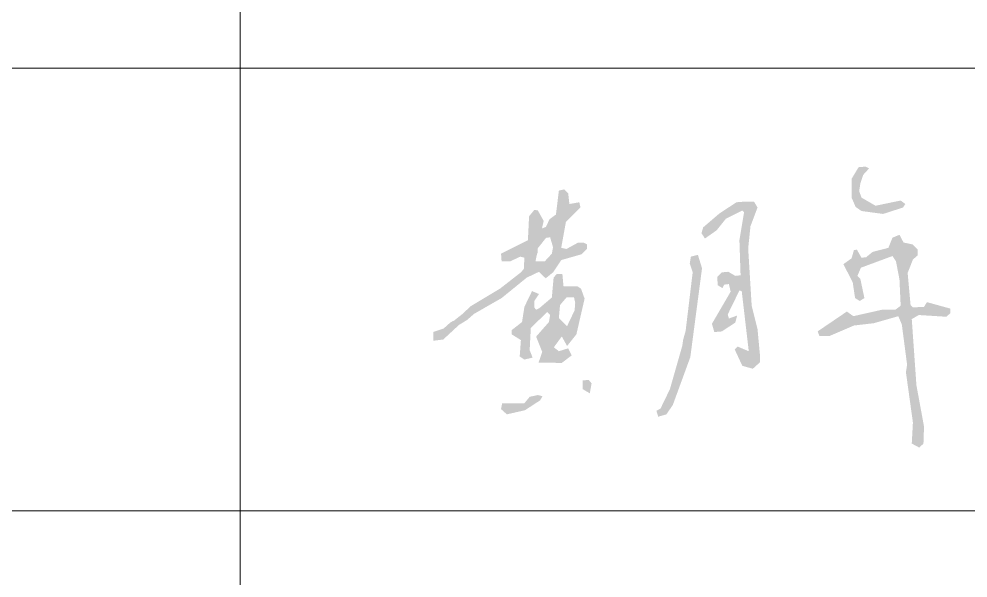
# Model space of a CAD drawing. Extents: x 3968514 to 5230306, y -516551 to -228246.
# Drawn here: x 5025621 to 5027765, y -348605 to -347342 of the extents above; entities that cross this region are included whole.
import ezdxf

# ---------------------------------------------------------------- set-up
doc = ezdxf.new("R2010")
doc.units = 0
doc.header["$LTSCALE"] = 1000
doc.header["$MEASUREMENT"] = 0
doc.layers.add('AXIS', color=3, linetype='Continuous', lineweight=15)
doc.layers.add('FRAME', color=3, linetype='Continuous', lineweight=18)

# ---------------------------------------------------------------- blocks, each defined once
blk = doc.blocks.new('A$C0B803521')
at = {"layer": 'FRAME', "lineweight": 18}
for p, q in [((-19443.1, 48352), (-19443.1, 42352)), ((-16943.1, 46352), (-23943.1, 46352)), ((-16943.1, 45352), (-23943.1, 45352))]:
    blk.add_line(p, q, dxfattribs=at)
blk = doc.blocks.new('FWEFS')
at = {"linetype": 'Continuous'}
h = blk.add_hatch(color=256, dxfattribs=at)
h.paths.add_polyline_path([(1917886.9, -2259309.2), (1917868.4, -2259313.2), (1917856.5, -2259327.7), (1917806.3, -2259327.7), (1917803.7, -2259340.9), (1917816.9, -2259352.8), (1917857.8, -2259343.5), (1917892.1, -2259321.1), (1917897.4, -2259311.9)])
h.paths.add_polyline_path([(1918001.7, -2259274.9), (1917988.5, -2259276.2), (1917988.5, -2259296), (1918004.3, -2259305.3), (1918008.3, -2259282.8)])
h.paths.add_polyline_path([(1917951.5, -2259088.8), (1917968.7, -2259088.8), (1917971.3, -2259100.7), (1917970, -2259117.8), (1917952.9, -2259153.5), (1917934.4, -2259135), (1917937, -2259105.9)], flags=16)
h.paths.add_polyline_path([(1917942.3, -2259036), (1917929.1, -2259036), (1917922.5, -2259043.9), (1917918.5, -2259088.8), (1917890.8, -2259112.5), (1917882.9, -2259116.5), (1917878.9, -2259111.2), (1917878.9, -2259096.7), (1917889.5, -2259080.9), (1917873.7, -2259074.3), (1917856.5, -2259109.9), (1917851.2, -2259144.2), (1917827.5, -2259162.7), (1917827.5, -2259171.9), (1917848.6, -2259185.1), (1917845.9, -2259222.1), (1917856.5, -2259229), (1917875, -2259224.7), (1917868.4, -2259207.6), (1917871, -2259157.4), (1917908, -2259121.8), (1917914.6, -2259128.4), (1917911.9, -2259144.2), (1917883, -2259177.2), (1917896.7, -2259211.7), (1917888.5, -2259235.9), (1917941, -2259236.6), (1917963.4, -2259219.5), (1917955.5, -2259203.6), (1917934.4, -2259210.2), (1917923, -2259201.3), (1917941, -2259176.8), (1917952.9, -2259198.3), (1917974, -2259171.9), (1917992.5, -2259091.4), (1917984.5, -2259069), (1917976.6, -2259063.7), (1917944.9, -2259063.7)])
h.paths.add_polyline_path([(1918248.5, -2258992.4), (1918232.7, -2258996.4), (1918230.1, -2259012.2), (1918236.7, -2259032), (1918220.8, -2259164), (1918215, -2259185.1), (1918213.3, -2259197.7), (1918185.2, -2259296), (1918164.1, -2259339.6), (1918154.8, -2259344.9), (1918158.8, -2259358.1), (1918177.3, -2259352.8), (1918191.8, -2259331.7), (1918231.4, -2259223.4), (1918257.8, -2259022.8)])
h.paths.add_polyline_path([(1917914.6, -2258952.8), (1917921.2, -2258975.3), (1917918.5, -2258989.8), (1917902.7, -2259006.9), (1917881.6, -2259006.9), (1917885, -2258990.5), (1917886.8, -2258987.1), (1917886.4, -2258978.1), (1917905.3, -2258954.1)], flags=16)
h.paths.add_polyline_path([(1918703.9, -2258947.1), (1918688.1, -2258953.7), (1918678.9, -2258976.6), (1918643.2, -2258985.8), (1918628.7, -2258997.7), (1918618.1, -2258999), (1918607.6, -2258980.5), (1918601, -2258981.9), (1918595.7, -2259000.3), (1918577.2, -2259013.5), (1918598.3, -2259054.5), (1918603.6, -2259090.1), (1918614.2, -2259096.7), (1918624.7, -2259090.1), (1918615.5, -2259046.5), (1918608.9, -2259039.9), (1918616.8, -2259021.5), (1918688.1, -2258995.1), (1918696, -2259006.9), (1918703.9, -2259047.9), (1918706.6, -2259107.3), (1918694.7, -2259116.5), (1918664.3, -2259116.5), (1918599.7, -2259131), (1918585.1, -2259120.5), (1918519.1, -2259165.3), (1918523.1, -2259175.9), (1918545.5, -2259175.9), (1918601, -2259152.1), (1918645.9, -2259146.9), (1918701.3, -2259131), (1918709.2, -2259149.5), (1918721.1, -2259240.6), (1918718.5, -2259257.7), (1918734.3, -2259371.3), (1918731.7, -2259418.8), (1918748.8, -2259428), (1918758.1, -2259418.8), (1918759.4, -2259380.5), (1918742.2, -2259286.8), (1918731.7, -2259137.6), (1918747.5, -2259128.4), (1918809.5, -2259132.3), (1918818.8, -2259124.4), (1918818.8, -2259113.9), (1918766, -2259099.3), (1918759.4, -2259109.9), (1918734.3, -2259111.2), (1918729, -2259105.9), (1918722.4, -2259033.3), (1918734.3, -2259003), (1918744.9, -2258993.7), (1918744.9, -2258980.5), (1918733, -2258968.7), (1918713.2, -2258964.7)])
h.paths.add_polyline_path([(1918352.8, -2258872.3), (1918335.7, -2258873.6), (1918297.4, -2258898.7), (1918260.4, -2258930.4), (1918256.5, -2258943.6), (1918264.4, -2258955.5), (1918290.8, -2258937), (1918311.9, -2258910.6), (1918348.9, -2258892.1), (1918352.8, -2258896.1), (1918342.3, -2258959.4), (1918344.9, -2259038.6), (1918333, -2259039.9), (1918317.2, -2259030.7), (1918302.7, -2259032), (1918292.1, -2259042.6), (1918293.4, -2259061.1), (1918304, -2259067.7), (1918307.9, -2259059.7), (1918318.5, -2259058.4), (1918322.5, -2259075.6), (1918280.2, -2259148.2), (1918285.5, -2259166.7), (1918297.2, -2259166.1), (1918302.7, -2259165.3), (1918333, -2259145.5), (1918337, -2259129.7), (1918318.5, -2259136.3), (1918315.9, -2259127.1), (1918342.3, -2259072.9), (1918347.5, -2259074.3), (1918363.4, -2259210.2), (1918338.3, -2259199.7), (1918331.7, -2259206.3), (1918348.9, -2259243.2), (1918372.6, -2259249.8), (1918388.5, -2259235.3), (1918388.5, -2259216.8), (1918383.2, -2259160.1), (1918370, -2259107.3), (1918362.1, -2258977.9), (1918367.3, -2258927.7), (1918383.2, -2258885.5), (1918375.3, -2258872.3)])
h.paths.add_polyline_path([(1917946.3, -2258844.6), (1917934.4, -2258847.2), (1917927.8, -2258901.3), (1917913.3, -2258911.9), (1917905.3, -2258929.1), (1917896.1, -2258933), (1917900.1, -2258915.9), (1917886.9, -2258892.1), (1917878.9, -2258890.8), (1917867.1, -2258905.3), (1917864.4, -2258959.4), (1917803.7, -2258989.8), (1917805, -2259006.9), (1917824.8, -2259006.9), (1917847.3, -2258996.4), (1917856.5, -2258999), (1917855.2, -2259024.1), (1917848.6, -2259032), (1917801.1, -2259069), (1917734.8, -2259108.7), (1917717.4, -2259125.3), (1917696.8, -2259141.6), (1917693.8, -2259142.6), (1917688.9, -2259145.5), (1917674.3, -2259158.7), (1917650.6, -2259166.7), (1917650.6, -2259186.5), (1917673, -2259183.8), (1917708.7, -2259150.8), (1917726.7, -2259139.8), (1917742.7, -2259125.8), (1917805, -2259090.1), (1917861.8, -2259043.9), (1917889.5, -2259030.7), (1917904.6, -2259045.5), (1917921.2, -2259032), (1917939.7, -2259004.3), (1917985.9, -2258991.1), (1917997.7, -2258979.2), (1917997.7, -2258968.7), (1917989.8, -2258964.7), (1917977.9, -2258964.7), (1917951.5, -2258979.2), (1917939.7, -2258976.6), (1917950.2, -2258918.5), (1917983.2, -2258885.5), (1917980.6, -2258873.6), (1917958.1, -2258877.6), (1917955.5, -2258853.8)])
h.paths.add_polyline_path([(1918627.4, -2258793.1), (1918611.5, -2258794.4), (1918595.7, -2258820.8), (1918595.7, -2258863.1), (1918604.9, -2258884.2), (1918618.1, -2258893.4), (1918667, -2258900), (1918711.9, -2258885.5), (1918717.1, -2258877.6), (1918706.6, -2258869.7), (1918649.8, -2258881.5), (1918618.1, -2258863.1), (1918612.9, -2258848.5), (1918615.5, -2258831.4), (1918622.1, -2258811.6), (1918635.3, -2258797.1)])

msp = doc.modelspace()

# ---------------------------------------------------------------- block references
msp.add_blockref('A$C0B803521', (5045563.84944, -393805.3043))
at = {"layer": 'AXIS', "color": 3}
msp.add_blockref('FWEFS', (3108906.14733, 1911117.49688), dxfattribs=at)

doc.saveas('drawing.dxf')
